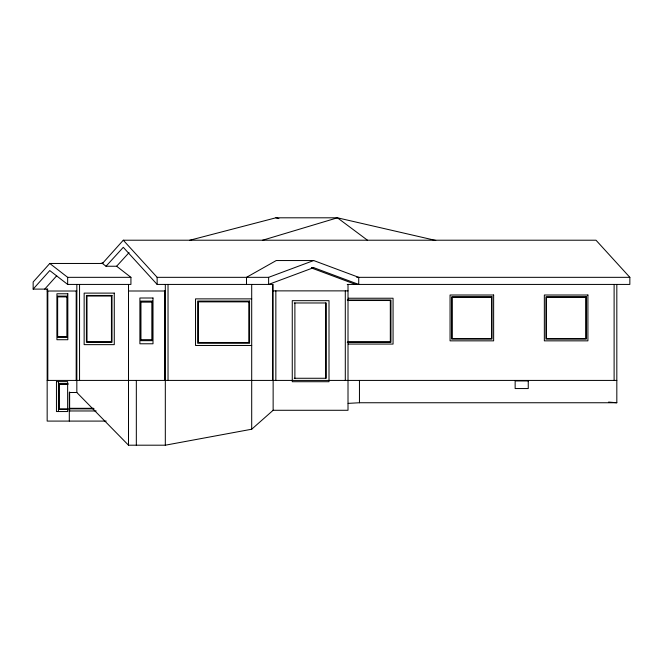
<?xml version="1.0" encoding="UTF-8"?>
<svg xmlns="http://www.w3.org/2000/svg" width="663" height="663" viewBox="0 0 663 663"><rect width="100%" height="100%" fill="white"/><g stroke="black" fill="none" stroke-linecap="round" stroke-linejoin="round"><path stroke-width="0.99" d="M47.164 289.109L47.164 421.088L106.196 421.088M58.435 411.541L58.435 381.623M69.308 421.088L69.308 392.504L76.833 392.504L128.506 445.196L165.319 445.196L251.7 429.226L273.139 410.281L348.009 410.281L348.009 284.427M69.623 411.541L69.623 391.941M76.187 380.421L76.187 291.016M76.833 284.427L76.833 392.504M165.319 445.196L165.319 284.427M251.7 429.226L251.7 284.427M348.15 403.377L359.454 402.748L359.454 380.421M359.454 402.748L616.822 402.748L616.822 284.427M33.15 289.109L49.775 270.562L67.659 284.427L130.926 284.427L130.926 277.333L116.63 266.244L106.022 266.244L102.442 263.468L49.775 263.468L33.15 282.007L33.15 289.109L47.852 289.109M44.744 289.109L56.72 275.758M102.442 263.468L123.285 240.213L596.004 240.213L629.85 277.333L629.85 284.427L347.255 284.427M106.022 266.244L123.285 247.316L157.139 284.427L273.139 284.427L273.139 410.281M116.63 266.244L129.061 252.611M123.285 240.213L157.139 277.333L268.623 277.333L313.674 260.542L358.724 277.333L358.724 284.427L313.674 267.637L311.61 267.637M313.674 267.637L268.623 284.427L268.623 277.333M262.391 240.296L337.426 217.804L435.74 240.445M100.486 263.493L103.486 262.714M189.693 240.263L275.891 217.804L337.426 217.804L367.468 240.213M313.674 260.542L276.247 260.542L246.503 277.333L246.503 284.427M49.775 263.468L67.659 277.333L130.926 277.333M356.711 277.333L629.85 277.333M273.139 290.875L348.009 290.875M47.164 291.016L76.833 291.016M128.506 290.999L165.319 290.999M348.216 298.234L393.06 298.234L393.06 344.072L348.216 344.072M251.7 298.872L195.535 298.872L195.535 345.473L251.7 345.473M347.246 299.999L390.946 299.999L390.946 342.307L347.246 342.307M348.009 300.521L390.325 300.521L390.325 341.785L348.009 341.785M294.239 302.974L326.254 302.974L326.254 378.266L294.239 378.266M47.164 380.421L348.009 380.421M348.15 380.421L616.822 380.421M68.107 383.736L58.924 383.736L58.924 409.427L68.107 409.427M68.007 384.283L59.048 384.283L59.048 408.872L68.007 408.872M69.068 408.309L93.607 408.309M69.557 408.856L94.121 408.856M69.076 410.969L96.168 410.969M608.576 402.076L616.822 402.748M275.891 217.804L278.891 218.591M311.527 268.001L355.625 284.427M614.112 284.427L614.112 380.421M345.299 290.875L345.299 380.421M325.608 302.974L325.608 378.266M294.886 302.974L294.886 378.266M275.849 290.875L275.849 380.421M272.493 284.427L272.493 380.421M168.029 284.427L168.029 380.421M164.673 290.999L164.673 380.421M157.139 277.333L157.139 284.427M136.329 380.421L136.329 445.196M128.506 284.427L128.506 445.196M79.552 284.427L79.552 380.421M67.659 277.333L67.659 284.427M47.811 291.016L47.811 380.421M56.454 381.623L56.454 411.541L67.643 411.541L67.643 381.623L56.454 381.623M292.259 380.421L292.259 381.714L329.005 381.714L329.005 300.671L292.259 300.671L292.259 380.421M114.276 293.112L84.151 293.112L84.151 344.644L114.276 344.644L114.276 293.112M67.825 293.767L56.927 293.767L56.927 339.721L67.825 339.721L67.825 293.767M493.637 295.01L450.061 295.01L450.061 340.848L493.637 340.848L493.637 295.01M587.915 295.01L544.348 295.01L544.348 340.848L587.915 340.848L587.915 295.01M112.006 295.449L86.422 295.449L86.422 342.307L112.006 342.307L112.006 295.449M111.442 296.038L86.994 296.038L86.994 341.727L111.442 341.727L111.442 296.038M67.286 296.112L57.466 296.112L57.466 337.376L67.286 337.376L67.286 296.112M492.021 296.775L451.677 296.775L451.677 339.083L492.021 339.083L492.021 296.775M586.299 296.775L545.964 296.775L545.964 339.083L586.299 339.083L586.299 296.775M67.104 296.891L57.648 296.891L57.648 336.597L67.104 336.597L67.104 296.891M491.54 297.297L452.158 297.297L452.158 338.561L491.54 338.561L491.54 297.297M585.827 297.297L546.436 297.297L546.436 338.561L585.827 338.561L585.827 297.297M153.004 298.002L139.893 298.002L139.893 343.782L153.004 343.782L153.004 298.002M152.291 301.11L140.614 301.11L140.614 340.674L152.291 340.674L152.291 301.11M249.561 301.068L197.673 301.068L197.673 343.277L249.561 343.277L249.561 301.068M248.799 301.856L198.436 301.856L198.436 342.489L248.799 342.489L248.799 301.856M152.051 302.129L140.846 302.129L140.846 339.663L152.051 339.663L152.051 302.129M528.254 380.943L515.143 380.943L515.143 388.551L528.254 388.551L528.254 380.943"/></g></svg>
